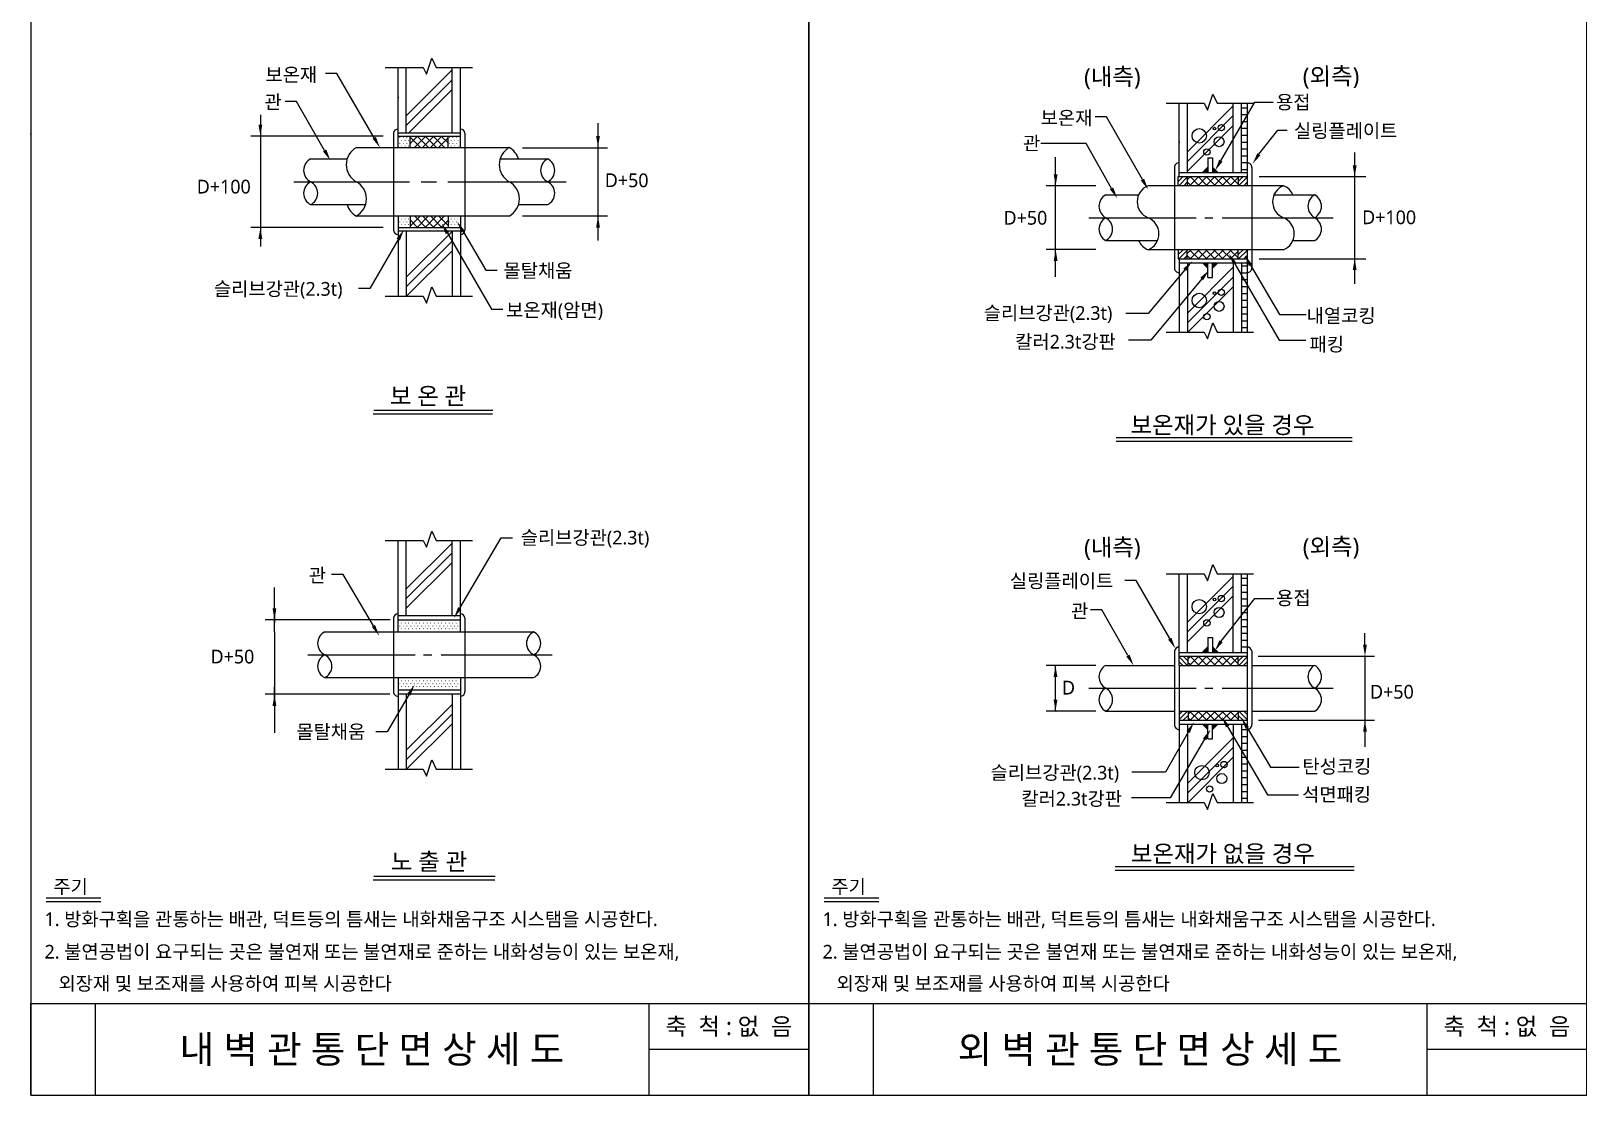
# Model space of a CAD drawing. Header units: millimetres. Extents: x 70076 to 74197, y 15592 to 16067.
# Drawn here: x 70076.4 to 70346.8, y 15667.4 to 15853.4 of the extents above; entities that cross this region are included whole.
import ezdxf
from ezdxf.enums import TextEntityAlignment as Align

# ---------------------------------------------------------------- set-up
doc = ezdxf.new("R2010")
doc.units = ezdxf.units.MM
for name, color, linetype in [('10', 4, 'Continuous'), ('C', 4, 'Continuous'), ('G', 3, 'Continuous'), ('M', 6, 'Continuous'), ('MDET', 4, 'Continuous'), ('R', 1, 'Continuous'), ('Y', 2, 'Continuous')]:
    doc.layers.add(name, color=color, linetype=linetype)
doc.styles.add('sunjin', font='')
doc.styles.get('sunjin').set_extended_font_data('Malgun Gothic')

# ---------------------------------------------------------------- blocks, each defined once
blk = doc.blocks.new('BORDER')
for p, q in [((1, 1), (0, 1)), ((0, 1), (0, 0)), ((1, 0), (1, 1)), ((0, 0), (1, 0))]:
    blk.add_line(p, q)

msp = doc.modelspace()

# ---------------------------------------------------------------- linework, layer by layer
at = {"layer": '10'}
msp.add_point((70212.37, 15835.36), dxfattribs=at)
msp.add_point((70212.37, 15835.36), dxfattribs=at)
at = {"layer": 'C', "color": 4}
for p, q in [((70139.75, 15835.48), (70139.75, 15818.52)), ((70152.23, 15835.48), (70152.23, 15818.52)), ((70276.28, 15829.49), (70276.28, 15811.96)), ((70289.77, 15829.49), (70289.77, 15811.96)), ((70136.21, 15786.43), (70157.03, 15786.43)), ((70266.1, 15781.65), (70307.31, 15781.65)), ((70139.75, 15750.73), (70139.75, 15737.9)), ((70152.23, 15750.73), (70152.23, 15737.9)), ((70276.28, 15744.95), (70276.28, 15732.11)), ((70289.77, 15744.95), (70289.77, 15732.11)), ((70136.21, 15705), (70157.45, 15705)), ((70265.87, 15706.68), (70307.7, 15706.68)), ((70079.05, 15701.2), (70088.56, 15701.2)), ((70215.05, 15701.2), (70224.56, 15701.2)), ((70076.37, 15683.36), (70212.37, 15683.36)), ((70087.57, 15683.36), (70087.57, 15667.36)), ((70184.37, 15683.36), (70184.37, 15667.36)), ((70212.37, 15683.36), (70348.37, 15683.36)), ((70223.57, 15683.36), (70223.57, 15667.36)), ((70320.37, 15683.36), (70320.37, 15667.36)), ((70184.37, 15675.36), (70212.37, 15675.36)), ((70320.37, 15675.36), (70348.37, 15675.36))]:
    msp.add_line(p, q, dxfattribs=at)
at = {"layer": 'C', "color": 2}
for p, q in [((70079.05, 15701.81), (70088.56, 15701.81)), ((70215.05, 15701.81), (70224.56, 15701.81))]:
    msp.add_line(p, q, dxfattribs=at)
at = {"layer": 'C'}
for p, q in [((70076.37, 15667.36), (70076.37, 15683.36)), ((70076.37, 15683.36), (70092.37, 15683.36)), ((70212.37, 15683.36), (70228.37, 15683.36)), ((70212.37, 15667.36), (70212.37, 15683.36))]:
    msp.add_line(p, q, dxfattribs=at)
at = {"layer": 'C', "color": 4}
for centre, start, end in [((70140.53, 15835.43), 88.4985, 175.7047), ((70151.45, 15835.43), 4.2953, 91.5015), ((70277.06, 15829.55), 88.4985, 184.2953), ((70288.99, 15829.55), 355.7047, 91.5015), ((70140.53, 15818.58), 184.2953, 271.5015), ((70151.45, 15818.58), 268.4985, 355.7047), ((70277.06, 15811.9), 175.7047, 271.5015), ((70288.99, 15811.9), 268.4985, 4.2953), ((70140.53, 15750.68), 88.4985, 175.7047), ((70151.45, 15750.68), 4.2953, 91.5015), ((70277.06, 15744.89), 88.4985, 175.7047), ((70288.99, 15744.89), 4.2953, 91.5015), ((70140.53, 15737.84), 175.7047, 271.5015), ((70151.45, 15737.84), 268.4985, 4.2953), ((70277.06, 15732.05), 175.7047, 271.5015), ((70288.99, 15732.05), 268.4985, 4.2953)]:
    msp.add_arc(centre, 0.782, start, end, dxfattribs=at)
at = {"layer": 'C'}
for centre, start, end in [((70128.7, 15746.32), 295.93, 295.9605), ((70165.22, 15742.32), 64.0395, 64.07)]:
    msp.add_arc(centre, 2.22, start, end, dxfattribs=at)
msp.add_point((70076.37, 15835.36), dxfattribs=at)
at = {"layer": 'G', "color": 3}
for p, q in [((70140.55, 15835.58), (70151.43, 15835.58)), ((70140.55, 15834.99), (70151.43, 15834.99)), ((70133.25, 15832.98), (70159.98, 15832.98)), ((70281.17, 15828.62), (70282.11, 15829.56)), ((70281.27, 15828.62), (70282.11, 15829.46)), ((70281.41, 15828.62), (70282.11, 15829.32)), ((70281.56, 15828.62), (70282.11, 15829.18)), ((70281.7, 15828.62), (70282.11, 15829.04)), ((70282.11, 15831.18), (70282.91, 15831.18)), ((70282.11, 15831.18), (70282.11, 15828.6)), ((70282.91, 15831.18), (70282.91, 15828.6)), ((70283.86, 15828.62), (70282.91, 15829.56)), ((70283.76, 15828.62), (70282.91, 15829.46)), ((70283.62, 15828.62), (70282.91, 15829.32)), ((70283.47, 15828.62), (70282.91, 15829.18)), ((70283.33, 15828.62), (70282.91, 15829.04)), ((70295.31, 15826.32), (70271.65, 15826.32)), ((70276.93, 15827.91), (70288.97, 15827.91)), ((70277.08, 15828.6), (70288.97, 15828.6)), ((70281.84, 15828.62), (70282.11, 15828.9)), ((70281.98, 15828.62), (70282.11, 15828.75)), ((70283.19, 15828.62), (70282.91, 15828.9)), ((70283.05, 15828.62), (70282.91, 15828.75)), ((70133.25, 15821.02), (70159.98, 15821.02)), ((70140.55, 15819.02), (70151.43, 15819.02)), ((70140.55, 15818.42), (70151.43, 15818.42)), ((70295.31, 15815.12), (70271.65, 15815.12)), ((70276.93, 15813.54), (70288.97, 15813.54)), ((70277.08, 15812.85), (70288.97, 15812.85)), ((70281.17, 15812.83), (70282.11, 15811.88)), ((70281.27, 15812.83), (70282.11, 15811.99)), ((70281.41, 15812.83), (70282.11, 15812.13)), ((70281.56, 15812.83), (70282.11, 15812.27)), ((70281.7, 15812.83), (70282.11, 15812.41)), ((70281.84, 15812.83), (70282.11, 15812.55)), ((70281.98, 15812.83), (70282.11, 15812.69)), ((70282.11, 15810.26), (70282.11, 15812.85)), ((70282.91, 15810.26), (70282.91, 15812.85)), ((70283.86, 15812.83), (70282.91, 15811.88)), ((70283.47, 15812.83), (70282.91, 15812.27)), ((70283.62, 15812.83), (70282.91, 15812.13)), ((70283.76, 15812.83), (70282.91, 15811.99)), ((70283.05, 15812.83), (70282.91, 15812.69)), ((70283.19, 15812.83), (70282.91, 15812.55)), ((70283.33, 15812.83), (70282.91, 15812.41)), ((70282.11, 15810.26), (70282.91, 15810.26)), ((70140.55, 15751.16), (70151.43, 15751.16)), ((70140.55, 15750.44), (70151.43, 15750.44)), ((70281.17, 15744.76), (70282.11, 15745.7)), ((70281.27, 15744.76), (70282.11, 15745.6)), ((70281.41, 15744.76), (70282.11, 15745.46)), ((70281.56, 15744.76), (70282.11, 15745.32)), ((70281.7, 15744.76), (70282.11, 15745.18)), ((70282.11, 15747.32), (70282.11, 15744.74)), ((70282.11, 15747.32), (70282.91, 15747.32)), ((70282.91, 15747.32), (70282.91, 15744.74)), ((70283.86, 15744.76), (70282.91, 15745.7)), ((70283.76, 15744.76), (70282.91, 15745.6)), ((70283.62, 15744.76), (70282.91, 15745.46)), ((70283.47, 15744.76), (70282.91, 15745.32)), ((70283.33, 15744.76), (70282.91, 15745.18)), ((70277.08, 15744.74), (70288.97, 15744.74)), ((70277.08, 15744.07), (70288.97, 15744.07)), ((70277.08, 15742.47), (70288.97, 15742.47)), ((70281.84, 15744.76), (70282.11, 15745.04)), ((70281.98, 15744.76), (70282.11, 15744.89)), ((70283.19, 15744.76), (70282.91, 15745.04)), ((70283.05, 15744.76), (70282.91, 15744.89)), ((70140.55, 15738.19), (70151.43, 15738.19)), ((70140.55, 15737.47), (70151.43, 15737.47)), ((70277.08, 15734.47), (70288.97, 15734.47)), ((70277.08, 15732.87), (70288.97, 15732.87)), ((70277.08, 15732.19), (70288.97, 15732.19)), ((70281.17, 15732.18), (70282.11, 15731.23)), ((70281.27, 15732.18), (70282.11, 15731.34)), ((70281.41, 15732.18), (70282.11, 15731.48)), ((70281.56, 15732.18), (70282.11, 15731.62)), ((70281.7, 15732.18), (70282.11, 15731.76)), ((70281.84, 15732.18), (70282.11, 15731.9)), ((70281.98, 15732.18), (70282.11, 15732.04)), ((70282.11, 15729.61), (70282.11, 15732.19)), ((70282.91, 15729.61), (70282.91, 15732.19)), ((70283.86, 15732.18), (70282.91, 15731.23)), ((70283.76, 15732.18), (70282.91, 15731.34)), ((70283.62, 15732.18), (70282.91, 15731.48)), ((70283.47, 15732.18), (70282.91, 15731.62)), ((70283.33, 15732.18), (70282.91, 15731.76)), ((70283.19, 15732.18), (70282.91, 15731.9)), ((70283.05, 15732.18), (70282.91, 15732.04)), ((70282.11, 15729.61), (70282.91, 15729.61))]:
    msp.add_line(p, q, dxfattribs=at)
at = {"layer": 'G'}
for centre, radius, start, end in [((70134.91, 15829.99), 3.42, 118.9635, 241.0365), ((70161.64, 15829.99), 3.42, 118.9635, 241.0365), ((70158.33, 15829.99), 3.42, 17.1443, 61.0365), ((70126.27, 15829), 2.24, 116.7276, 243.2724), ((70167.71, 15829), 2.24, 116.7276, 243.2724), ((70165.7, 15829), 2.24, 296.7276, 63.2724), ((70126.27, 15825), 2.24, 116.7276, 243.2724), ((70124.26, 15825), 2.24, 296.7276, 63.2724), ((70131.6, 15824.01), 3.42, 298.9635, 61.0365), ((70158.33, 15824.01), 3.42, 298.9635, 61.0365), ((70165.7, 15825), 2.24, 296.7276, 63.2724), ((70134.91, 15824.01), 3.42, 197.1443, 241.0365), ((70128.7, 15746.32), 2.22, 115.93, 244.07), ((70165.22, 15746.32), 2.22, 115.93, 244.07), ((70163.27, 15746.32), 2.22, 295.93, 64.07), ((70128.7, 15742.32), 2.22, 115.93, 244.07), ((70126.76, 15742.32), 2.22, 295.93, 64.07), ((70163.27, 15742.32), 2.22, 295.93, 64.07)]:
    msp.add_arc(centre, radius, start, end, dxfattribs=at)
at = {"layer": 'G', "color": 3}
for centre, radius, start, end in [((70272.76, 15823.52), 3.01, 111.7144, 248.2856), ((70296.43, 15823.52), 3.01, 111.7144, 248.2856), ((70294.2, 15823.52), 3.01, 23.4632, 68.2856), ((70265.34, 15822.72), 2.27, 118.4272, 241.5728), ((70301.86, 15822.72), 2.27, 118.4272, 241.5728), ((70299.69, 15822.72), 2.27, 298.4272, 61.5728), ((70265.34, 15818.72), 2.27, 118.4272, 241.5728), ((70263.18, 15818.72), 2.27, 298.4272, 61.5728), ((70270.53, 15817.92), 3.01, 291.7144, 68.2856), ((70294.2, 15817.92), 3.01, 291.7144, 68.2856), ((70299.69, 15818.72), 2.27, 298.4272, 61.5728), ((70272.76, 15817.92), 3.01, 203.4632, 248.2856), ((70265.34, 15740.47), 2.27, 118.4272, 241.5728), ((70301.86, 15740.47), 2.27, 118.4272, 241.5728), ((70299.69, 15740.47), 2.27, 298.4272, 61.5728), ((70265.34, 15736.47), 2.27, 118.4272, 241.5728), ((70263.18, 15736.47), 2.27, 298.4272, 61.5728), ((70299.69, 15736.47), 2.27, 298.4272, 61.5728)]:
    msp.add_arc(centre, radius, start, end, dxfattribs=at)
at = {"layer": 'M', "color": 6}
for p, q in [((70125.27, 15831), (70131.64, 15831)), ((70158.37, 15831), (70166.71, 15831)), ((70264.26, 15824.72), (70270, 15824.72)), ((70293.66, 15824.72), (70300.77, 15824.72)), ((70125.27, 15823), (70134.86, 15823)), ((70161.59, 15823), (70166.71, 15823)), ((70264.26, 15816.72), (70273.3, 15816.72)), ((70296.96, 15816.72), (70300.77, 15816.72)), ((70127.73, 15748.32), (70164.24, 15748.32)), ((70264.26, 15742.47), (70276.28, 15742.47)), ((70289.77, 15742.47), (70300.77, 15742.47)), ((70127.73, 15740.32), (70164.24, 15740.32)), ((70264.26, 15734.47), (70276.28, 15734.47)), ((70289.77, 15734.47), (70300.77, 15734.47))]:
    msp.add_line(p, q, dxfattribs=at)
at = {"layer": 'R', "color": 1}
for p, q in [((70122.3, 15827), (70142.55, 15827)), ((70144.61, 15827), (70147.24, 15827)), ((70149.23, 15827), (70169.93, 15827)), ((70261.29, 15820.72), (70280.05, 15820.72)), ((70281.55, 15820.72), (70282.97, 15820.72)), ((70284.61, 15820.72), (70304, 15820.72)), ((70124.76, 15744.32), (70143.52, 15744.32)), ((70145.02, 15744.32), (70146.44, 15744.32)), ((70148.08, 15744.32), (70167.47, 15744.32)), ((70261.29, 15738.47), (70280.05, 15738.47)), ((70281.55, 15738.47), (70282.97, 15738.47)), ((70284.61, 15738.47), (70304, 15738.47))]:
    msp.add_line(p, q, dxfattribs=at)
at = {"layer": 'Y', "color": 2}
for p, q in [((70145.52, 15845.8), (70146.44, 15848.62)), ((70146.44, 15848.62), (70147.21, 15847)), ((70138.28, 15847), (70144.94, 15847)), ((70140.55, 15832.98), (70140.55, 15847)), ((70141.99, 15835.58), (70141.99, 15847)), ((70141.99, 15838.54), (70149.99, 15846.54)), ((70144.94, 15847), (70145.52, 15845.8)), ((70147.21, 15847), (70153.54, 15847)), ((70149.99, 15835.58), (70149.99, 15847)), ((70151.43, 15832.98), (70151.43, 15847)), ((70141.99, 15836.84), (70149.99, 15844.84)), ((70142.43, 15835.58), (70149.99, 15843.14)), ((70274.81, 15840.72), (70281.47, 15840.72)), ((70277.08, 15827.91), (70277.08, 15840.72)), ((70278.52, 15828.6), (70278.52, 15840.72)), ((70278.52, 15832.26), (70286.52, 15840.26)), ((70281.47, 15840.72), (70282.05, 15839.52)), ((70282.05, 15839.52), (70282.97, 15842.34)), ((70282.97, 15842.34), (70283.74, 15840.72)), ((70283.74, 15840.72), (70290.07, 15840.72)), ((70286.52, 15828.6), (70286.52, 15840.72)), ((70287.96, 15828.6), (70287.96, 15840.72)), ((70287.96, 15839.95), (70288.97, 15839.95)), ((70288.97, 15840.72), (70288.97, 15826.32)), ((70278.52, 15830.56), (70286.52, 15838.56)), ((70287.96, 15838.75), (70288.97, 15838.75)), ((70287.96, 15837.55), (70288.97, 15837.55)), ((70142.66, 15833.67), (70143.97, 15834.99)), ((70142.66, 15832.98), (70142.66, 15834.99)), ((70144.45, 15832.98), (70142.66, 15834.77)), ((70143.39, 15832.98), (70145.39, 15834.99)), ((70145.86, 15832.98), (70143.86, 15834.99)), ((70144.8, 15832.98), (70146.8, 15834.99)), ((70147.28, 15832.98), (70145.28, 15834.99)), ((70146.21, 15832.98), (70148.21, 15834.99)), ((70148.69, 15832.98), (70146.69, 15834.99)), ((70147.63, 15832.98), (70149.31, 15834.67)), ((70149.31, 15833.78), (70148.1, 15834.99)), ((70149.31, 15832.98), (70149.31, 15834.99)), ((70278.52, 15828.86), (70286.52, 15836.86)), ((70287.96, 15836.35), (70288.97, 15836.35)), ((70287.96, 15835.15), (70288.97, 15835.15)), ((70287.96, 15833.95), (70288.97, 15833.95)), ((70287.96, 15832.75), (70288.97, 15832.75)), ((70287.96, 15831.55), (70288.97, 15831.55)), ((70287.96, 15830.35), (70288.97, 15830.35)), ((70287.96, 15829.15), (70288.97, 15829.15)), ((70276.93, 15826.32), (70276.93, 15827.91)), ((70276.93, 15827.05), (70277.79, 15827.91)), ((70277, 15826.29), (70278.5, 15827.79)), ((70277.9, 15826.32), (70278.5, 15826.92)), ((70278.5, 15827.33), (70279.09, 15827.92)), ((70278.5, 15827.91), (70278.5, 15826.32)), ((70279.16, 15826.32), (70278.5, 15826.99)), ((70278.9, 15826.32), (70280.5, 15827.92)), ((70280.58, 15826.32), (70278.98, 15827.92)), ((70280.32, 15826.32), (70281.92, 15827.92)), ((70281.99, 15826.32), (70280.39, 15827.92)), ((70281.73, 15826.32), (70283.31, 15827.91)), ((70283.41, 15826.32), (70281.82, 15827.91)), ((70283.14, 15826.32), (70284.74, 15827.92)), ((70284.82, 15826.32), (70283.22, 15827.92)), ((70284.56, 15826.32), (70286.16, 15827.92)), ((70286.23, 15826.32), (70284.63, 15827.92)), ((70285.97, 15826.32), (70287.4, 15827.75)), ((70287.4, 15826.57), (70286.05, 15827.92)), ((70287.4, 15827.91), (70287.4, 15826.32)), ((70287.4, 15827.05), (70288.26, 15827.91)), ((70287.47, 15826.29), (70288.97, 15827.79)), ((70288.37, 15826.32), (70288.97, 15826.92)), ((70140.55, 15821.02), (70140.55, 15807)), ((70144.45, 15821.02), (70142.66, 15819.23)), ((70142.66, 15821.02), (70142.66, 15819.02)), ((70143.39, 15821.02), (70145.39, 15819.02)), ((70145.86, 15821.02), (70143.86, 15819.02)), ((70144.8, 15821.02), (70146.8, 15819.02)), ((70147.28, 15821.02), (70145.28, 15819.02)), ((70146.21, 15821.02), (70148.21, 15819.02)), ((70148.69, 15821.02), (70146.69, 15819.02)), ((70147.63, 15821.02), (70149.31, 15819.34)), ((70149.31, 15821.02), (70149.31, 15819.02)), ((70151.43, 15821.02), (70151.43, 15807)), ((70141.99, 15818.42), (70141.99, 15807)), ((70141.99, 15810.33), (70149.99, 15818.33)), ((70142.66, 15820.33), (70143.97, 15819.02)), ((70149.31, 15820.22), (70148.1, 15819.02)), ((70149.99, 15818.42), (70149.99, 15807)), ((70141.99, 15808.63), (70149.99, 15816.63)), ((70141.99, 15806.93), (70149.99, 15814.93)), ((70276.93, 15815.12), (70276.93, 15813.54)), ((70276.93, 15814.27), (70277.79, 15815.12)), ((70277, 15813.51), (70278.5, 15815.01)), ((70277.08, 15813.54), (70277.08, 15800.72)), ((70277.9, 15813.54), (70278.5, 15814.14)), ((70278.5, 15813.54), (70278.5, 15815.12)), ((70279.16, 15815.12), (70278.5, 15814.46)), ((70278.5, 15814.11), (70279.09, 15813.52)), ((70278.52, 15812.85), (70278.52, 15800.72)), ((70278.9, 15815.12), (70280.5, 15813.52)), ((70280.58, 15815.12), (70278.98, 15813.52)), ((70280.32, 15815.12), (70281.92, 15813.52)), ((70281.99, 15815.12), (70280.39, 15813.52)), ((70281.73, 15815.12), (70283.31, 15813.54)), ((70283.41, 15815.12), (70281.82, 15813.54)), ((70283.14, 15815.12), (70284.74, 15813.52)), ((70284.82, 15815.12), (70283.22, 15813.52)), ((70284.56, 15815.12), (70286.16, 15813.52)), ((70286.23, 15815.12), (70284.63, 15813.52)), ((70285.97, 15815.12), (70287.4, 15813.69)), ((70287.4, 15814.88), (70286.05, 15813.52)), ((70286.52, 15812.85), (70286.52, 15800.72)), ((70287.4, 15813.54), (70287.4, 15815.12)), ((70287.4, 15814.27), (70288.26, 15815.12)), ((70287.47, 15813.51), (70288.97, 15815.01)), ((70287.96, 15812.85), (70287.96, 15800.72)), ((70288.37, 15813.54), (70288.97, 15814.14)), ((70288.97, 15815.12), (70288.97, 15800.72)), ((70278.52, 15804.05), (70286.52, 15812.05)), ((70278.52, 15802.35), (70286.52, 15810.35)), ((70287.96, 15812.3), (70288.97, 15812.3)), ((70287.96, 15812.3), (70288.97, 15812.3)), ((70287.96, 15811.1), (70288.97, 15811.1)), ((70289.55, 15812.43), (70294.65, 15803.82)), ((70145.52, 15805.8), (70146.44, 15808.62)), ((70146.44, 15808.62), (70147.21, 15807)), ((70278.52, 15800.66), (70286.52, 15808.66)), ((70287.96, 15809.9), (70288.97, 15809.9)), ((70287.96, 15808.7), (70288.97, 15808.7)), ((70287.96, 15807.5), (70288.97, 15807.5)), ((70138.28, 15807), (70144.94, 15807)), ((70144.94, 15807), (70145.52, 15805.8)), ((70147.21, 15807), (70153.54, 15807)), ((70287.96, 15806.3), (70288.97, 15806.3)), ((70287.96, 15805.1), (70288.97, 15805.1)), ((70282.05, 15799.52), (70282.97, 15802.34)), ((70282.97, 15802.34), (70283.74, 15800.72)), ((70287.96, 15803.9), (70288.97, 15803.9)), ((70287.96, 15802.7), (70288.97, 15802.7)), ((70294.65, 15803.82), (70299.26, 15803.82)), ((70274.81, 15800.72), (70281.47, 15800.72)), ((70281.47, 15800.72), (70282.05, 15799.52)), ((70283.74, 15800.72), (70290.07, 15800.72)), ((70287.96, 15801.5), (70288.97, 15801.5)), ((70266.1, 15782.29), (70307.31, 15782.29)), ((70138.28, 15764.32), (70144.94, 15764.32)), ((70140.55, 15748.32), (70140.55, 15764.32)), ((70141.99, 15751.16), (70141.99, 15764.32)), ((70144.94, 15764.32), (70145.52, 15763.11)), ((70145.52, 15763.11), (70146.44, 15765.93)), ((70146.44, 15765.93), (70147.21, 15764.32)), ((70147.21, 15764.32), (70153.54, 15764.32)), ((70149.99, 15751.16), (70149.99, 15764.32)), ((70151.43, 15748.32), (70151.43, 15764.32)), ((70141.99, 15755.85), (70149.99, 15763.85)), ((70141.99, 15754.15), (70149.99, 15762.15)), ((70141.99, 15752.46), (70149.99, 15760.46)), ((70282.05, 15757.26), (70282.97, 15760.08)), ((70282.97, 15760.08), (70283.74, 15758.47)), ((70274.81, 15758.47), (70281.47, 15758.47)), ((70277.08, 15742.47), (70277.08, 15758.47)), ((70278.52, 15744.74), (70278.52, 15758.47)), ((70278.52, 15750), (70286.52, 15758)), ((70278.52, 15748.31), (70286.52, 15756.31)), ((70281.47, 15758.47), (70282.05, 15757.26)), ((70283.74, 15758.47), (70290.07, 15758.47)), ((70286.52, 15744.74), (70286.52, 15758.47)), ((70287.96, 15744.74), (70287.96, 15758.47)), ((70287.96, 15757.69), (70288.97, 15757.69)), ((70287.96, 15756.49), (70288.97, 15756.49)), ((70288.97, 15758.47), (70288.97, 15718.47)), ((70278.52, 15746.61), (70286.52, 15754.61)), ((70287.96, 15755.29), (70288.97, 15755.29)), ((70287.96, 15754.09), (70288.97, 15754.09)), ((70287.96, 15752.89), (70288.97, 15752.89)), ((70287.96, 15751.69), (70288.97, 15751.69)), ((70287.96, 15750.49), (70288.97, 15750.49)), ((70287.96, 15749.29), (70288.97, 15749.29)), ((70287.96, 15748.09), (70288.97, 15748.09)), ((70287.96, 15746.89), (70288.97, 15746.89)), ((70287.96, 15745.69), (70288.97, 15745.69)), ((70278.55, 15742.47), (70277.08, 15743.95)), ((70277.68, 15742.48), (70277.08, 15743.08)), ((70277.08, 15742.47), (70277.08, 15718.47)), ((70278.64, 15743.21), (70277.79, 15744.06)), ((70278.65, 15743.63), (70279.09, 15744.07)), ((70278.65, 15742.47), (70278.65, 15744.07)), ((70279.16, 15742.47), (70278.65, 15742.98)), ((70278.9, 15742.47), (70280.5, 15744.07)), ((70280.58, 15742.47), (70278.98, 15744.07)), ((70280.32, 15742.47), (70281.92, 15744.07)), ((70281.99, 15742.47), (70280.39, 15744.07)), ((70281.73, 15742.47), (70283.33, 15744.07)), ((70283.41, 15742.47), (70281.81, 15744.07)), ((70283.14, 15742.47), (70284.74, 15744.07)), ((70284.82, 15742.47), (70283.22, 15744.07)), ((70284.56, 15742.47), (70286.16, 15744.07)), ((70286.23, 15742.47), (70284.63, 15744.07)), ((70285.97, 15742.47), (70287.39, 15743.89)), ((70287.39, 15742.72), (70286.05, 15744.07)), ((70287.39, 15742.47), (70287.39, 15744.07)), ((70287.4, 15743.21), (70288.26, 15744.06)), ((70287.49, 15742.47), (70288.97, 15743.95)), ((70288.37, 15742.48), (70288.97, 15743.08)), ((70140.55, 15740.32), (70140.55, 15724.32)), ((70151.43, 15740.32), (70151.43, 15724.32)), ((70141.99, 15737.47), (70141.99, 15724.32)), ((70149.99, 15737.47), (70149.99, 15724.32)), ((70141.99, 15727.64), (70149.99, 15735.64)), ((70278.55, 15734.47), (70277.08, 15732.99)), ((70277.68, 15734.46), (70277.08, 15733.86)), ((70278.65, 15734.47), (70278.65, 15732.87)), ((70279.16, 15734.47), (70278.65, 15733.96)), ((70278.9, 15734.47), (70280.5, 15732.87)), ((70280.58, 15734.47), (70278.98, 15732.87)), ((70280.32, 15734.47), (70281.92, 15732.87)), ((70281.99, 15734.47), (70280.39, 15732.87)), ((70281.73, 15734.47), (70283.33, 15732.87)), ((70283.41, 15734.47), (70281.81, 15732.87)), ((70283.14, 15734.47), (70284.74, 15732.87)), ((70284.82, 15734.47), (70283.22, 15732.87)), ((70284.56, 15734.47), (70286.16, 15732.87)), ((70286.23, 15734.47), (70284.63, 15732.87)), ((70285.97, 15734.47), (70287.39, 15733.05)), ((70287.39, 15734.47), (70287.39, 15732.87)), ((70287.49, 15734.47), (70288.97, 15732.99)), ((70288.37, 15734.46), (70288.97, 15733.86)), ((70141.99, 15725.94), (70149.99, 15733.94)), ((70141.99, 15724.25), (70149.99, 15732.25)), ((70278.64, 15733.73), (70277.79, 15732.87)), ((70278.52, 15732.19), (70278.52, 15718.47)), ((70278.65, 15733.3), (70279.09, 15732.87)), ((70287.39, 15734.21), (70286.05, 15732.87)), ((70286.52, 15732.19), (70286.52, 15718.47)), ((70287.4, 15733.73), (70288.26, 15732.87)), ((70287.96, 15732.19), (70287.96, 15718.47)), ((70278.52, 15721.79), (70286.52, 15729.79)), ((70287.96, 15731.24), (70288.97, 15731.24)), ((70287.96, 15730.04), (70288.97, 15730.04)), ((70278.52, 15720.1), (70286.52, 15728.1)), ((70278.52, 15718.4), (70286.52, 15726.4)), ((70287.96, 15728.84), (70288.97, 15728.84)), ((70287.96, 15727.64), (70288.97, 15727.64)), ((70287.96, 15726.44), (70288.97, 15726.44)), ((70138.28, 15724.32), (70144.94, 15724.32)), ((70144.94, 15724.32), (70145.52, 15723.11)), ((70145.52, 15723.11), (70146.44, 15725.93)), ((70146.44, 15725.93), (70147.21, 15724.32)), ((70147.21, 15724.32), (70153.54, 15724.32)), ((70287.96, 15725.24), (70288.97, 15725.24)), ((70287.96, 15724.04), (70288.97, 15724.04)), ((70287.96, 15722.84), (70288.97, 15722.84)), ((70287.96, 15721.64), (70288.97, 15721.64)), ((70274.81, 15718.47), (70281.47, 15718.47)), ((70281.47, 15718.47), (70282.05, 15717.26)), ((70282.05, 15717.26), (70282.97, 15720.08)), ((70282.97, 15720.08), (70283.74, 15718.47)), ((70283.74, 15718.47), (70290.07, 15718.47)), ((70287.96, 15720.44), (70288.97, 15720.44)), ((70287.96, 15719.24), (70288.97, 15719.24)), ((70265.87, 15707.32), (70307.7, 15707.32))]:
    msp.add_line(p, q, dxfattribs=at)
at = {"layer": 'Y'}
for p, q in [((70129.84, 15845.91), (70127.84, 15845.91)), ((70136.38, 15834.69), (70129.84, 15845.91)), ((70122.8, 15841.01), (70120.8, 15841.01)), ((70127.7, 15832.48), (70122.8, 15841.01)), ((70284.37, 15830.69), (70290.29, 15840.91)), ((70290.29, 15840.91), (70293.53, 15840.91)), ((70264.38, 15838.34), (70262.38, 15838.34)), ((70270.66, 15827.39), (70264.38, 15838.34)), ((70137.96, 15834.97), (70114.83, 15834.97)), ((70291.02, 15831.82), (70294.32, 15836)), ((70294.32, 15836), (70295.96, 15836)), ((70162.27, 15832.96), (70177.14, 15832.96)), ((70260.84, 15833.68), (70252.93, 15833.68)), ((70265.27, 15825.84), (70260.84, 15833.68)), ((70262.52, 15826.3), (70253.82, 15826.3)), ((70291.04, 15827.9), (70309.69, 15827.9)), ((70162.27, 15821.04), (70177.14, 15821.04)), ((70137.96, 15819.03), (70114.83, 15819.03)), ((70151.9, 15818.3), (70155.88, 15811.53)), ((70140.57, 15816.9), (70135.6, 15808.33)), ((70149.16, 15818), (70156.85, 15804.72)), ((70262.52, 15815.15), (70253.82, 15815.15)), ((70291.04, 15813.54), (70309.69, 15813.54)), ((70155.88, 15811.53), (70157.88, 15811.53)), ((70278.08, 15811.62), (70271.67, 15803.95)), ((70286.81, 15812.67), (70294.59, 15799.32)), ((70135.6, 15808.33), (70133.6, 15808.33)), ((70281.02, 15810.01), (70272.15, 15799.33)), ((70156.85, 15804.72), (70158.85, 15804.72)), ((70271.67, 15803.95), (70267.74, 15803.95)), ((70272.15, 15799.33), (70268.22, 15799.33)), ((70294.59, 15799.32), (70299.21, 15799.32)), ((70136.29, 15787.07), (70157.11, 15787.07)), ((70151.33, 15752.47), (70158.54, 15764.77)), ((70158.54, 15764.77), (70160.54, 15764.77)), ((70130.93, 15758.38), (70128.93, 15758.38)), ((70136.23, 15749.36), (70130.93, 15758.38)), ((70269.58, 15757.33), (70267.58, 15757.33)), ((70275.44, 15747.14), (70269.58, 15757.33)), ((70284.41, 15746.68), (70290.3, 15754.17)), ((70290.3, 15754.17), (70293.65, 15754.17)), ((70263.57, 15752.17), (70261.57, 15752.17)), ((70268.13, 15744.18), (70263.57, 15752.17)), ((70139.18, 15750.44), (70117.29, 15750.44)), ((70262.52, 15742.47), (70253.82, 15742.47)), ((70290.89, 15744.07), (70311.21, 15744.07)), ((70139.08, 15737.41), (70117.29, 15737.41)), ((70142.47, 15737.46), (70138.64, 15730.85)), ((70262.52, 15734.47), (70253.82, 15734.47)), ((70285.54, 15731.77), (70292.5, 15719.84)), ((70290.96, 15732.87), (70311.21, 15732.87)), ((70138.64, 15730.85), (70136.64, 15730.85)), ((70278.67, 15730.8), (70274.69, 15723.81)), ((70281.54, 15729.54), (70275.52, 15719.34)), ((70288.99, 15731.53), (70293.05, 15724.66)), ((70274.69, 15723.81), (70268.8, 15723.81)), ((70293.05, 15724.66), (70298.08, 15724.66)), ((70275.52, 15719.34), (70268.76, 15719.34)), ((70292.5, 15719.84), (70297.96, 15719.84)), ((70136.29, 15705.64), (70157.52, 15705.64))]:
    msp.add_line(p, q, dxfattribs=at)
at = {"layer": 'Y', "color": 0, "linetype": 'ByBlock'}
for p, q in [((70140.55, 15841.74), (70140.55, 15841.65)), ((70277.08, 15833.91), (70277.08, 15833.81)), ((70277.08, 15833.89), (70277.08, 15833.8)), ((70255.52, 15742.47), (70255.61, 15742.47)), ((70255.52, 15742.47), (70255.61, 15742.47)), ((70255.52, 15734.47), (70255.61, 15734.47))]:
    msp.add_line(p, q, dxfattribs=at)
at = {"layer": 'Y', "color": 2, "linetype": 'ByBlock'}
for p, q in [((70116.48, 15838.7), (70116.48, 15815.66)), ((70175.5, 15816.75), (70175.5, 15837.27)), ((70307.77, 15809.15), (70307.77, 15832.14)), ((70255.49, 15810.36), (70255.49, 15831.28)), ((70118.94, 15748.32), (70118.94, 15756.06)), ((70118.94, 15752.32), (70118.94, 15749.92)), ((70118.94, 15748.32), (70118.94, 15730.68)), ((70309.56, 15746.07), (70309.56, 15748.07)), ((70255.47, 15734.47), (70255.47, 15742.47)), ((70309.56, 15744.07), (70309.56, 15728.21)), ((70309.61, 15744.07), (70309.71, 15744.07)), ((70118.94, 15736.32), (70118.94, 15738.72))]:
    msp.add_line(p, q, dxfattribs=at)
at = {"layer": 'Y', "color": 2, "const_width": 0.08}
for points in [[(70140.82, 15834.72, 1), (70140.9, 15834.72, 1)], [(70141.43, 15834.72, 1), (70141.51, 15834.72, 1)], [(70142.04, 15834.72, 1), (70142.12, 15834.72, 1)], [(70149.48, 15834.72, 1), (70149.56, 15834.72, 1)], [(70150.09, 15834.72, 1), (70150.17, 15834.72, 1)], [(70150.7, 15834.72, 1), (70150.78, 15834.72, 1)], [(70140.82, 15833.73, 1), (70140.9, 15833.73, 1)], [(70141.13, 15834.25, 1), (70141.21, 15834.25, 1)], [(70141.13, 15833.26, 1), (70141.21, 15833.26, 1)], [(70141.43, 15833.73, 1), (70141.51, 15833.73, 1)], [(70141.75, 15834.25, 1), (70141.83, 15834.25, 1)], [(70141.75, 15833.26, 1), (70141.83, 15833.26, 1)], [(70142.04, 15833.73, 1), (70142.12, 15833.73, 1)], [(70142.33, 15834.25, 1), (70142.41, 15834.25, 1)], [(70142.33, 15833.26, 1), (70142.41, 15833.26, 1)], [(70149.48, 15833.73, 1), (70149.56, 15833.73, 1)], [(70149.79, 15834.25, 1), (70149.87, 15834.25, 1)], [(70149.79, 15833.26, 1), (70149.87, 15833.26, 1)], [(70150.09, 15833.73, 1), (70150.17, 15833.73, 1)], [(70150.41, 15834.25, 1), (70150.49, 15834.25, 1)], [(70150.41, 15833.26, 1), (70150.49, 15833.26, 1)], [(70150.7, 15833.73, 1), (70150.78, 15833.73, 1)], [(70150.99, 15834.25, 1), (70151.07, 15834.25, 1)], [(70150.99, 15833.26, 1), (70151.07, 15833.26, 1)], [(70140.82, 15819.98, 1), (70140.9, 15819.98, 1)], [(70141.13, 15820.5, 1), (70141.21, 15820.5, 1)], [(70141.13, 15819.51, 1), (70141.21, 15819.51, 1)], [(70141.43, 15819.98, 1), (70141.51, 15819.98, 1)], [(70141.75, 15820.5, 1), (70141.83, 15820.5, 1)], [(70141.75, 15819.51, 1), (70141.83, 15819.51, 1)], [(70142.04, 15819.98, 1), (70142.12, 15819.98, 1)], [(70142.33, 15820.5, 1), (70142.41, 15820.5, 1)], [(70142.33, 15819.51, 1), (70142.41, 15819.51, 1)], [(70149.48, 15819.98, 1), (70149.56, 15819.98, 1)], [(70149.79, 15820.5, 1), (70149.87, 15820.5, 1)], [(70149.79, 15819.51, 1), (70149.87, 15819.51, 1)], [(70150.09, 15819.98, 1), (70150.17, 15819.98, 1)], [(70150.41, 15820.5, 1), (70150.49, 15820.5, 1)], [(70150.41, 15819.51, 1), (70150.49, 15819.51, 1)], [(70150.7, 15819.98, 1), (70150.78, 15819.98, 1)], [(70150.99, 15820.5, 1), (70151.07, 15820.5, 1)], [(70150.99, 15819.51, 1), (70151.07, 15819.51, 1)], [(70140.82, 15749.34, 1), (70140.9, 15749.34, 1)], [(70141.13, 15749.86, 1), (70141.21, 15749.86, 1)], [(70141.13, 15748.87, 1), (70141.21, 15748.87, 1)], [(70141.43, 15749.34, 1), (70141.51, 15749.34, 1)], [(70141.75, 15749.86, 1), (70141.83, 15749.86, 1)], [(70141.75, 15748.87, 1), (70141.83, 15748.87, 1)], [(70142.04, 15749.34, 1), (70142.12, 15749.34, 1)], [(70142.33, 15749.86, 1), (70142.41, 15749.86, 1)], [(70142.33, 15748.87, 1), (70142.41, 15748.87, 1)], [(70142.74, 15749.34, 1), (70142.82, 15749.34, 1)], [(70143.05, 15749.86, 1), (70143.13, 15749.86, 1)], [(70143.05, 15748.87, 1), (70143.13, 15748.87, 1)], [(70143.35, 15749.34, 1), (70143.43, 15749.34, 1)], [(70143.67, 15749.86, 1), (70143.75, 15749.86, 1)], [(70143.67, 15748.87, 1), (70143.75, 15748.87, 1)], [(70143.96, 15749.34, 1), (70144.04, 15749.34, 1)], [(70144.25, 15749.86, 1), (70144.33, 15749.86, 1)], [(70144.25, 15748.87, 1), (70144.33, 15748.87, 1)], [(70144.66, 15749.34, 1), (70144.74, 15749.34, 1)], [(70144.97, 15749.86, 1), (70145.05, 15749.86, 1)], [(70144.97, 15748.87, 1), (70145.05, 15748.87, 1)], [(70145.27, 15749.34, 1), (70145.35, 15749.34, 1)], [(70145.59, 15749.86, 1), (70145.67, 15749.86, 1)], [(70145.59, 15748.87, 1), (70145.67, 15748.87, 1)], [(70145.88, 15749.34, 1), (70145.96, 15749.34, 1)], [(70146.17, 15749.86, 1), (70146.25, 15749.86, 1)], [(70146.17, 15748.87, 1), (70146.25, 15748.87, 1)], [(70146.58, 15749.34, 1), (70146.66, 15749.34, 1)], [(70146.89, 15749.86, 1), (70146.97, 15749.86, 1)], [(70146.89, 15748.87, 1), (70146.97, 15748.87, 1)], [(70147.19, 15749.34, 1), (70147.27, 15749.34, 1)], [(70147.51, 15749.86, 1), (70147.59, 15749.86, 1)], [(70147.51, 15748.87, 1), (70147.59, 15748.87, 1)], [(70147.8, 15749.34, 1), (70147.88, 15749.34, 1)], [(70148.09, 15749.86, 1), (70148.17, 15749.86, 1)], [(70148.09, 15748.87, 1), (70148.17, 15748.87, 1)], [(70148.5, 15749.34, 1), (70148.58, 15749.34, 1)], [(70148.81, 15749.86, 1), (70148.89, 15749.86, 1)], [(70148.81, 15748.87, 1), (70148.89, 15748.87, 1)], [(70149.11, 15749.34, 1), (70149.19, 15749.34, 1)], [(70149.43, 15749.86, 1), (70149.51, 15749.86, 1)], [(70149.43, 15748.87, 1), (70149.51, 15748.87, 1)], [(70149.72, 15749.34, 1), (70149.8, 15749.34, 1)], [(70150.01, 15749.86, 1), (70150.09, 15749.86, 1)], [(70150.01, 15748.87, 1), (70150.09, 15748.87, 1)], [(70150.36, 15749.34, 1), (70150.44, 15749.34, 1)], [(70150.65, 15749.86, 1), (70150.73, 15749.86, 1)], [(70150.65, 15748.87, 1), (70150.73, 15748.87, 1)], [(70150.96, 15749.34, 1), (70151.04, 15749.34, 1)], [(70141.13, 15739.76, 1), (70141.21, 15739.76, 1)], [(70141.75, 15739.76, 1), (70141.83, 15739.76, 1)], [(70142.33, 15739.76, 1), (70142.41, 15739.76, 1)], [(70143.05, 15739.76, 1), (70143.13, 15739.76, 1)], [(70143.67, 15739.76, 1), (70143.75, 15739.76, 1)], [(70144.25, 15739.76, 1), (70144.33, 15739.76, 1)], [(70144.97, 15739.76, 1), (70145.05, 15739.76, 1)], [(70145.59, 15739.76, 1), (70145.67, 15739.76, 1)], [(70146.17, 15739.76, 1), (70146.25, 15739.76, 1)], [(70146.89, 15739.76, 1), (70146.97, 15739.76, 1)], [(70147.51, 15739.76, 1), (70147.59, 15739.76, 1)], [(70148.09, 15739.76, 1), (70148.17, 15739.76, 1)], [(70148.81, 15739.76, 1), (70148.89, 15739.76, 1)], [(70149.43, 15739.76, 1), (70149.51, 15739.76, 1)], [(70150.01, 15739.76, 1), (70150.09, 15739.76, 1)], [(70150.65, 15739.76, 1), (70150.73, 15739.76, 1)], [(70140.82, 15739.25, 1), (70140.9, 15739.25, 1)], [(70141.13, 15738.77, 1), (70141.21, 15738.77, 1)], [(70141.43, 15739.25, 1), (70141.51, 15739.25, 1)], [(70141.75, 15738.77, 1), (70141.83, 15738.77, 1)], [(70142.04, 15739.25, 1), (70142.12, 15739.25, 1)], [(70142.33, 15738.77, 1), (70142.41, 15738.77, 1)], [(70142.74, 15739.25, 1), (70142.82, 15739.25, 1)], [(70143.05, 15738.77, 1), (70143.13, 15738.77, 1)], [(70143.35, 15739.25, 1), (70143.43, 15739.25, 1)], [(70143.67, 15738.77, 1), (70143.75, 15738.77, 1)], [(70143.96, 15739.25, 1), (70144.04, 15739.25, 1)], [(70144.25, 15738.77, 1), (70144.33, 15738.77, 1)], [(70144.66, 15739.25, 1), (70144.74, 15739.25, 1)], [(70144.97, 15738.77, 1), (70145.05, 15738.77, 1)], [(70145.27, 15739.25, 1), (70145.35, 15739.25, 1)], [(70145.59, 15738.77, 1), (70145.67, 15738.77, 1)], [(70145.88, 15739.25, 1), (70145.96, 15739.25, 1)], [(70146.17, 15738.77, 1), (70146.25, 15738.77, 1)], [(70146.58, 15739.25, 1), (70146.66, 15739.25, 1)], [(70146.89, 15738.77, 1), (70146.97, 15738.77, 1)], [(70147.19, 15739.25, 1), (70147.27, 15739.25, 1)], [(70147.51, 15738.77, 1), (70147.59, 15738.77, 1)], [(70147.8, 15739.25, 1), (70147.88, 15739.25, 1)], [(70148.09, 15738.77, 1), (70148.17, 15738.77, 1)], [(70148.5, 15739.25, 1), (70148.58, 15739.25, 1)], [(70148.81, 15738.77, 1), (70148.89, 15738.77, 1)], [(70149.11, 15739.25, 1), (70149.19, 15739.25, 1)], [(70149.43, 15738.77, 1), (70149.51, 15738.77, 1)], [(70149.72, 15739.25, 1), (70149.8, 15739.25, 1)], [(70150.01, 15738.77, 1), (70150.09, 15738.77, 1)], [(70150.36, 15739.25, 1), (70150.44, 15739.25, 1)], [(70150.65, 15738.77, 1), (70150.73, 15738.77, 1)], [(70150.96, 15739.25, 1), (70151.04, 15739.25, 1)]]:
    msp.add_lwpolyline(points, format="xyb", close=True, dxfattribs=at)
at = {"layer": 'Y', "color": 2}
for centre, radius in [((70280.59, 15835.03), 1.26), ((70283.27, 15836.29), 0.237), ((70284.06, 15834), 0.867), ((70284.46, 15836.45), 0.552), ((70281.93, 15832.19), 0.552), ((70280.59, 15806.25), 1.26), ((70283.27, 15807.51), 0.237), ((70284.46, 15807.67), 0.552), ((70284.06, 15805.22), 0.867), ((70281.93, 15803.41), 0.552), ((70280.59, 15752.73), 1.26), ((70283.27, 15754), 0.237), ((70284.46, 15754.15), 0.552), ((70284.06, 15751.71), 0.867), ((70281.93, 15749.89), 0.552), ((70281.07, 15723.71), 1.26), ((70283.75, 15724.97), 0.237), ((70284.54, 15722.68), 0.867), ((70284.93, 15725.13), 0.552), ((70282.41, 15720.87), 0.552)]:
    msp.add_circle(centre, radius, dxfattribs=at)
at = {"layer": 'Y', "color": 0, "linetype": 'ByBlock'}
for p in [(70140.55, 15841.79), (70140.55, 15841.79), (70277.08, 15833.96), (70277.08, 15833.96), (70277.08, 15833.94), (70277.08, 15833.94)]:
    msp.add_point(p, dxfattribs=at)
at = {"layer": 'Y', "color": 2, "linetype": 'ByBlock'}
msp.add_point((70309.56, 15744.07), dxfattribs=at)
for points in [[(70116.81, 15837.01), (70116.14, 15837.01), (70116.48, 15835.01)], [(70175.83, 15835.03), (70175.16, 15835.03), (70175.5, 15833.03)], [(70308.1, 15829.87), (70307.43, 15829.87), (70307.77, 15827.87)], [(70255.82, 15828.28), (70255.16, 15828.28), (70255.49, 15826.28)], [(70175.83, 15818.97), (70175.16, 15818.97), (70175.5, 15820.97)], [(70116.81, 15816.99), (70116.14, 15816.99), (70116.48, 15818.99)], [(70255.82, 15813.17), (70255.16, 15813.17), (70255.49, 15815.17)], [(70308.1, 15811.58), (70307.43, 15811.58), (70307.77, 15813.58)], [(70119.27, 15752.44), (70118.6, 15752.44), (70118.94, 15750.44)], [(70309.9, 15746.07), (70309.23, 15746.07), (70309.56, 15744.07)], [(70255.8, 15740.43), (70255.14, 15740.43), (70255.47, 15742.43)], [(70119.27, 15735.37), (70118.6, 15735.37), (70118.94, 15737.37)], [(70255.8, 15736.48), (70255.14, 15736.48), (70255.47, 15734.48)], [(70309.9, 15730.85), (70309.23, 15730.85), (70309.56, 15732.85)]]:
    msp.add_solid(points, dxfattribs=at)
at = {"layer": 'Y'}
for points in [[(70136.66, 15834.85), (70136.09, 15834.52), (70137.38, 15832.96)], [(70127.99, 15832.65), (70127.41, 15832.31), (70128.7, 15830.75)], [(70291.3, 15831.63), (70290.74, 15832), (70289.93, 15830.14)], [(70284.66, 15830.52), (70284.08, 15830.85), (70283.36, 15828.96)], [(70270.95, 15827.55), (70270.37, 15827.22), (70271.66, 15825.65)], [(70265.56, 15826), (70264.98, 15825.68), (70266.26, 15824.1)], [(70140.28, 15817.07), (70140.86, 15816.73), (70141.57, 15818.63)], [(70148.87, 15817.84), (70149.45, 15818.17), (70148.16, 15819.73)], [(70151.61, 15818.13), (70152.19, 15818.47), (70150.89, 15820.03)], [(70277.82, 15811.83), (70278.34, 15811.41), (70279.36, 15813.15)], [(70286.52, 15812.5), (70287.1, 15812.84), (70285.8, 15814.4)], [(70280.77, 15810.22), (70281.28, 15809.8), (70282.3, 15811.55)], [(70151.61, 15752.3), (70151.04, 15752.63), (70150.31, 15750.74)], [(70136.52, 15749.53), (70135.95, 15749.19), (70137.25, 15747.64)], [(70275.73, 15747.3), (70275.15, 15746.97), (70276.44, 15745.4)], [(70284.69, 15746.5), (70284.13, 15746.86), (70283.32, 15745)], [(70268.42, 15744.34), (70267.84, 15744.01), (70269.12, 15742.44)], [(70142.14, 15737.54), (70142.71, 15737.2), (70143.43, 15739.1)], [(70278.38, 15730.97), (70278.96, 15730.64), (70279.66, 15732.54)], [(70285.26, 15731.61), (70285.83, 15731.94), (70284.54, 15733.5)], [(70288.7, 15731.36), (70289.28, 15731.7), (70287.97, 15733.25)], [(70281.25, 15729.7), (70281.83, 15729.37), (70282.56, 15731.26)]]:
    msp.add_solid(points, dxfattribs=at)
at = {"layer": 'Y', "color": 2}
msp.add_solid([(70289.26, 15812.26), (70289.84, 15812.59), (70288.56, 15814.16)], dxfattribs=at)

# ---------------------------------------------------------------- block references
at = {"layer": 'C', "color": 4, "xscale": 136, "yscale": 199.9999999999999, "zscale": 136}
for p in [(70076.37, 15667.36), (70212.37, 15667.36)]:
    msp.add_blockref('BORDER', p, dxfattribs=at)

# ---------------------------------------------------------------- texts
at = {"layer": 'G', "style": 'sunjin'}
for s, p in [('보온재', (70117.36, 15844.51)), ('관', (70117.18, 15839.75)), ('용접', (70294.02, 15839.72)), ('보온재', (70252.88, 15836.97)), ('실링플레이트', (70297.16, 15834.72)), ('관', (70249.78, 15832.55)), ('D+100', (70105.36, 15824.95)), ('D+50', (70176.68, 15826.06)), ('D+50', (70246.39, 15819.5)), ('D+100', (70309.07, 15819.59)), ('몰탈채움', (70158.98, 15810.27)), ('슬리브강관(2.3t)', (70108.36, 15807.08)), ('보온재(암면)', (70159.44, 15803.38)), ('슬리브강관(2.3t)', (70242.93, 15802.86)), ('내열코킹', (70299.38, 15802.38)), ('칼러2.3t강판', (70248.42, 15797.84)), ('패킹', (70299.87, 15797.39)), ('슬리브강관(2.3t)', (70161.99, 15763.6)), ('관', (70124.94, 15757.02)), ('실링플레이트', (70247.49, 15756.03)), ('관', (70258.19, 15750.79)), ('용접', (70294.04, 15753.04)), ('D+50', (70107.77, 15742.8)), ('D', (70256.6, 15737.37)), ('D+50', (70310.45, 15736.65)), ('몰탈채움', (70122.76, 15729.67)), ('탄성코킹', (70298.62, 15723.6)), ('슬리브강관(2.3t)', (70244.12, 15722.51)), ('석면패킹', (70298.58, 15718.7)), ('칼러2.3t강판', (70249.5, 15717.96)), ('주기', (70080.29, 15702.59)), ('주기', (70216.29, 15702.59)), ('1. 방화구획을 관통하는 배관, 덕트등의 틈새는 내화채움구조 시스탬을 시공한다.', (70078.75, 15696.91)), ('1. 방화구획을 관통하는 배관, 덕트등의 틈새는 내화채움구조 시스탬을 시공한다.', (70214.75, 15696.91)), ('2. 불연공법이 요구되는 곳은 불연재 또는 불연재로 준하는 내화성능이 있는 보온재,', (70078.75, 15691.21)), ('2. 불연공법이 요구되는 곳은 불연재 또는 불연재로 준하는 내화성능이 있는 보온재,', (70214.75, 15691.21)), ('   외장재 및 보조재를 사용하여 피복 시공한다', (70078.75, 15685.66)), ('   외장재 및 보조재를 사용하여 피복 시공한다', (70214.75, 15685.66))]:
    msp.add_text(s, height=2.4, dxfattribs=at).set_placement(p)
for s, p in [('(내측)', (70260.48, 15843.81)), ('(외측)', (70298.71, 15843.92))]:
    msp.add_text(s, height=3, rotation=0.7, dxfattribs=at).set_placement(p)
at = {"layer": 'G', "color": 3, "style": 'sunjin'}
for s, p in [('보 온 관', (70139.11, 15788.07)), ('보온재가 있을 경우', (70268.58, 15782.99)), ('노 출 관', (70139.29, 15706.66)), ('보온재가 없을 경우', (70268.65, 15708.06))]:
    msp.add_text(s, height=3, dxfattribs=at).set_placement(p)
for s, p in [('(내측)', (70260.48, 15761.55)), ('(외측)', (70298.71, 15761.67))]:
    msp.add_text(s, height=3, rotation=0.7, dxfattribs=at).set_placement(p)
at = {"layer": 'MDET', "color": 2, "style": 'sunjin'}
for p in [(70198.37, 15679.36), (70334.37, 15679.36)]:
    msp.add_text('축  척 : 없  음', height=3, dxfattribs=at).set_placement(p, align=Align.MIDDLE_CENTER)
at = {"layer": 'MDET', "color": 3, "style": 'sunjin'}
for s, p in [('내 벽 관 통 단 면 상 세 도', (70135.97, 15675.36)), ('외 벽 관 통 단 면 상 세 도', (70271.97, 15675.36))]:
    msp.add_text(s, height=4.8, dxfattribs=at).set_placement(p, align=Align.MIDDLE_CENTER)

doc.saveas('drawing.dxf')
